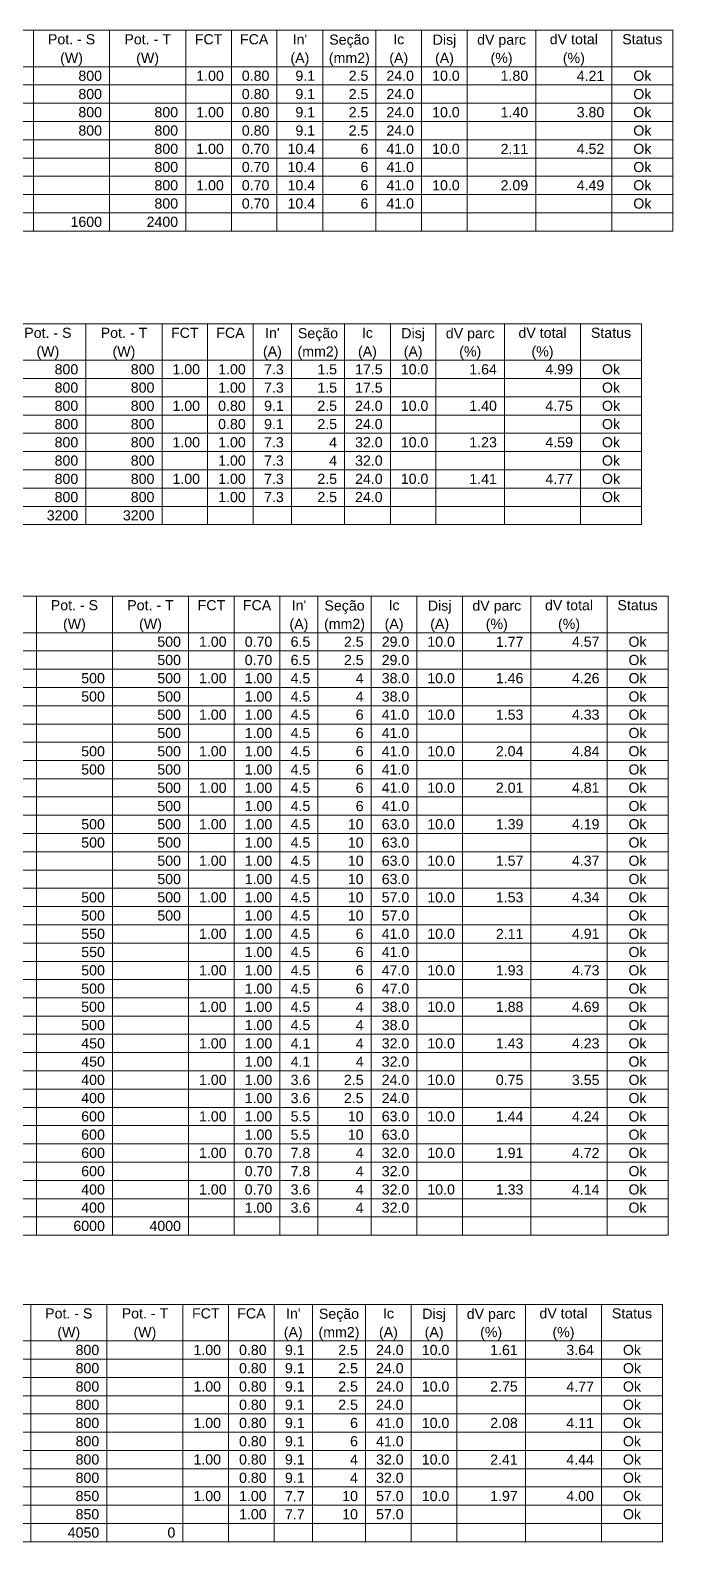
# Model space of a CAD drawing. Header units: millimetres. Extents: x -395 to 1008, y 9 to 692.
# Drawn here: x 75.52 to 82.23, y 52.81 to 68.59 of the extents above; entities that cross this region are included whole.
import ezdxf

# ---------------------------------------------------------------- set-up
doc = ezdxf.new("R2010")
doc.units = ezdxf.units.MM
doc.header["$LTSCALE"] = 0.1
doc.header["$MEASUREMENT"] = 0
doc.layers.add('.40 Interno parede', color=27, linetype='Continuous', lineweight=5)
doc.layers.add('Verde', color=7, linetype='Continuous', true_color=0x136734)
doc.styles.add('Arial', font='arial.ttf')

msp = doc.modelspace()

# ---------------------------------------------------------------- linework, layer by layer
at = {"layer": 'Verde', "color": 106, "lineweight": 9}
for p, q in [((66.344, 68.592), (82.229, 68.592)), ((75.557, 68.592), (75.557, 66.686)), ((76.351, 68.592), (76.351, 66.686)), ((77.145, 68.592), (77.145, 66.686)), ((77.622, 68.592), (77.622, 66.686)), ((78.098, 68.592), (78.098, 66.686)), ((78.575, 68.592), (78.575, 66.686)), ((79.131, 68.592), (79.131, 66.686)), ((79.607, 68.592), (79.607, 66.686)), ((80.084, 68.592), (80.084, 66.686)), ((80.799, 68.592), (80.799, 66.686)), ((81.593, 68.592), (81.593, 66.686)), ((82.229, 68.592), (82.229, 66.686)), ((66.344, 68.211), (82.229, 68.211)), ((66.344, 68.021), (82.229, 68.021)), ((66.344, 67.83), (82.229, 67.83)), ((66.344, 67.639), (82.229, 67.639)), ((66.344, 67.449), (82.229, 67.449)), ((66.344, 67.258), (82.229, 67.258)), ((66.344, 67.068), (82.229, 67.068)), ((66.344, 66.877), (82.229, 66.877)), ((66.344, 66.686), (82.229, 66.686)), ((75.557, 66.496), (75.557, 66.686)), ((76.351, 66.496), (76.351, 66.686)), ((77.145, 66.496), (77.145, 66.686)), ((77.622, 66.496), (77.622, 66.686)), ((78.098, 66.496), (78.098, 66.686)), ((78.575, 66.496), (78.575, 66.686)), ((79.131, 66.496), (79.131, 66.686)), ((79.607, 66.496), (79.607, 66.686)), ((80.084, 66.496), (80.084, 66.686)), ((80.799, 66.496), (80.799, 66.686)), ((81.593, 66.496), (81.593, 66.686)), ((82.229, 66.496), (82.229, 66.686)), ((66.344, 66.496), (82.229, 66.496)), ((66.175, 65.528), (81.902, 65.528)), ((76.104, 65.528), (76.104, 63.621)), ((76.898, 65.528), (76.898, 63.621)), ((77.374, 65.528), (77.374, 63.621)), ((77.851, 65.528), (77.851, 63.621)), ((78.248, 65.528), (78.248, 63.621)), ((78.804, 65.528), (78.804, 63.621)), ((79.281, 65.528), (79.281, 63.621)), ((79.757, 65.528), (79.757, 63.621)), ((80.472, 65.528), (80.472, 63.621)), ((81.266, 65.528), (81.266, 63.621)), ((81.902, 65.528), (81.902, 63.621)), ((66.175, 65.146), (81.902, 65.146)), ((66.175, 64.956), (81.902, 64.956)), ((66.175, 64.765), (81.902, 64.765)), ((66.175, 64.575), (81.902, 64.575)), ((66.175, 64.384), (81.902, 64.384)), ((66.175, 64.193), (81.902, 64.193)), ((66.175, 64.003), (81.902, 64.003)), ((66.175, 63.812), (81.902, 63.812)), ((66.175, 63.621), (81.902, 63.621)), ((76.104, 63.431), (76.104, 63.621)), ((76.898, 63.431), (76.898, 63.621)), ((77.374, 63.431), (77.374, 63.621)), ((77.851, 63.431), (77.851, 63.621)), ((78.248, 63.431), (78.248, 63.621)), ((78.804, 63.431), (78.804, 63.621)), ((79.281, 63.431), (79.281, 63.621)), ((79.757, 63.431), (79.757, 63.621)), ((80.472, 63.431), (80.472, 63.621)), ((81.266, 63.431), (81.266, 63.621)), ((81.902, 63.431), (81.902, 63.621)), ((66.175, 63.431), (81.902, 63.431)), ((66.135, 62.684), (82.179, 62.684)), ((75.587, 62.684), (75.587, 56.203)), ((76.381, 62.684), (76.381, 56.203)), ((77.175, 62.684), (77.175, 56.203)), ((77.652, 62.684), (77.652, 56.203)), ((78.128, 62.684), (78.128, 56.203)), ((78.525, 62.684), (78.525, 56.203)), ((79.081, 62.684), (79.081, 56.203)), ((79.558, 62.684), (79.558, 56.203)), ((80.034, 62.684), (80.034, 56.203)), ((80.749, 62.684), (80.749, 56.203)), ((81.543, 62.684), (81.543, 56.203)), ((82.179, 62.684), (82.179, 56.203)), ((66.135, 62.302), (82.179, 62.302)), ((66.135, 62.112), (82.179, 62.112)), ((66.135, 61.921), (82.179, 61.921)), ((66.135, 61.731), (82.179, 61.731)), ((66.135, 61.54), (82.179, 61.54)), ((66.135, 61.349), (82.179, 61.349)), ((66.135, 61.159), (82.179, 61.159)), ((66.135, 60.968), (82.179, 60.968)), ((66.135, 60.777), (82.179, 60.777)), ((66.135, 60.587), (82.179, 60.587)), ((66.135, 60.396), (82.179, 60.396)), ((66.135, 60.206), (82.179, 60.206)), ((66.135, 60.015), (82.179, 60.015)), ((66.135, 59.824), (82.179, 59.824)), ((66.135, 59.634), (82.179, 59.634)), ((66.135, 59.443), (82.179, 59.443)), ((66.135, 59.253), (82.179, 59.253)), ((66.135, 59.062), (82.179, 59.062)), ((66.135, 58.871), (82.179, 58.871)), ((66.135, 58.681), (82.179, 58.681)), ((66.135, 58.49), (82.179, 58.49)), ((66.135, 58.299), (82.179, 58.299)), ((66.135, 58.109), (82.179, 58.109)), ((66.135, 57.918), (82.179, 57.918)), ((66.135, 57.728), (82.179, 57.728)), ((66.135, 57.537), (82.179, 57.537)), ((66.135, 57.346), (82.179, 57.346)), ((66.135, 57.156), (82.179, 57.156)), ((66.135, 56.965), (82.179, 56.965)), ((66.135, 56.774), (82.179, 56.774)), ((66.135, 56.584), (82.179, 56.584)), ((66.135, 56.393), (82.179, 56.393)), ((66.135, 56.203), (82.179, 56.203)), ((75.587, 56.012), (75.587, 56.203)), ((76.381, 56.012), (76.381, 56.203)), ((77.175, 56.012), (77.175, 56.203)), ((77.652, 56.012), (77.652, 56.203)), ((78.128, 56.012), (78.128, 56.203)), ((78.525, 56.012), (78.525, 56.203)), ((79.081, 56.012), (79.081, 56.203)), ((79.558, 56.012), (79.558, 56.203)), ((80.034, 56.012), (80.034, 56.203)), ((80.749, 56.012), (80.749, 56.203)), ((81.543, 56.012), (81.543, 56.203)), ((82.179, 56.012), (82.179, 56.203)), ((66.135, 56.012), (82.179, 56.012)), ((66.235, 55.289), (82.12, 55.289)), ((75.528, 55.289), (75.528, 53.001)), ((76.322, 55.289), (76.322, 53.001)), ((77.116, 55.289), (77.116, 53.001)), ((77.593, 55.289), (77.593, 53.001)), ((78.07, 55.289), (78.07, 53.001)), ((78.467, 55.289), (78.467, 53.001)), ((79.023, 55.289), (79.023, 53.001)), ((79.499, 55.289), (79.499, 53.001)), ((79.976, 55.289), (79.976, 53.001)), ((80.691, 55.289), (80.691, 53.001)), ((81.485, 55.289), (81.485, 53.001)), ((82.12, 55.289), (82.12, 53.001)), ((66.235, 54.908), (82.12, 54.908)), ((66.235, 54.717), (82.12, 54.717)), ((66.235, 54.526), (82.12, 54.526)), ((66.235, 54.336), (82.12, 54.336)), ((66.235, 54.145), (82.12, 54.145)), ((66.235, 53.955), (82.12, 53.955)), ((66.235, 53.764), (82.12, 53.764)), ((66.235, 53.573), (82.12, 53.573)), ((66.235, 53.383), (82.12, 53.383)), ((66.235, 53.192), (82.12, 53.192)), ((66.235, 53.001), (82.12, 53.001)), ((75.528, 52.811), (75.528, 53.001)), ((76.322, 52.811), (76.322, 53.001)), ((77.116, 52.811), (77.116, 53.001)), ((77.593, 52.811), (77.593, 53.001)), ((78.07, 52.811), (78.07, 53.001)), ((78.467, 52.811), (78.467, 53.001)), ((79.023, 52.811), (79.023, 53.001)), ((79.499, 52.811), (79.499, 53.001)), ((79.976, 52.811), (79.976, 53.001)), ((80.691, 52.811), (80.691, 53.001)), ((81.485, 52.811), (81.485, 53.001)), ((82.12, 52.811), (82.12, 53.001)), ((66.235, 52.811), (82.12, 52.811))]:
    msp.add_line(p, q, dxfattribs=at)

# ---------------------------------------------------------------- texts
at = {"layer": '.40 Interno parede', "color": 27, "line_spacing_factor": 0.9, "style": 'Arial'}
for s, insert, char_height, width, attachment_point in [('Pot. - S', (75.954, 68.444), 0.1059, 0.967, 8), ('Pot. - T', (76.748, 68.444), 0.1059, 0.95071, 8), ('FCT', (77.384, 68.444), 0.1059, 0.56372, 8), ('FCA', (77.86, 68.444), 0.1059, 0.58, 8), ("In'", (78.337, 68.444), 0.1059, 0.29722, 8), ('Seção', (78.853, 68.409), 0.1059, 0.82228, 8), ('Ic', (79.369, 68.444), 0.1059, 0.22557, 8), ('Disj', (79.846, 68.409), 0.1059, 0.48329, 8), ('dV parc', (80.442, 68.409), 0.1059, 0.99942, 8), ('dV total', (81.196, 68.444), 0.1059, 0.98342, 8), ('Status', (81.911, 68.444), 0.1059, 0.82214, 8), ('(W)', (75.954, 68.219), 0.1059, 0.46686, 8), ('(W)', (76.748, 68.219), 0.1059, 0.46686, 8), ('(A)', (78.337, 68.219), 0.1059, 0.38657, 8), ('(mm2)', (78.853, 68.219), 0.1059, 0.83757, 8), ('(A)', (79.369, 68.219), 0.1059, 0.38657, 8), ('(A)', (79.846, 68.219), 0.1059, 0.38657, 8), ('(%)', (80.442, 68.219), 0.1059, 0.451, 8), ('(%)', (81.196, 68.219), 0.1059, 0.451, 8), ('800', (76.272, 68.063), 0.1059, 0.48385, 9), ('1.00', (77.543, 68.063), 0.1059, 0.56442, 9), ('0.80', (78.019, 68.063), 0.1059, 0.56442, 9), ('9.1', (78.496, 68.063), 0.1059, 0.40314, 9), ('2.5', (79.052, 68.063), 0.1059, 0.40314, 9), ('24.0', (79.528, 68.063), 0.1059, 0.56442, 9), ('10.0', (80.005, 68.063), 0.1059, 0.56442, 9), ('1.80', (80.72, 68.063), 0.1059, 0.56442, 9), ('4.21', (81.514, 68.063), 0.1059, 0.56442, 9), ('Ok', (81.911, 68.063), 0.1059, 0.37057, 8), ('800', (76.272, 67.872), 0.1059, 0.48385, 9), ('0.80', (78.019, 67.872), 0.1059, 0.56442, 9), ('9.1', (78.496, 67.872), 0.1059, 0.40314, 9), ('2.5', (79.052, 67.872), 0.1059, 0.40314, 9), ('24.0', (79.528, 67.872), 0.1059, 0.56442, 9), ('Ok', (81.911, 67.872), 0.1059, 0.37057, 8), ('800', (76.272, 67.682), 0.1059, 0.48385, 9), ('800', (77.066, 67.682), 0.1059, 0.48385, 9), ('1.00', (77.543, 67.682), 0.1059, 0.56442, 9), ('0.80', (78.019, 67.682), 0.1059, 0.56442, 9), ('9.1', (78.496, 67.682), 0.1059, 0.40314, 9), ('2.5', (79.052, 67.682), 0.1059, 0.40314, 9), ('24.0', (79.528, 67.682), 0.1059, 0.56442, 9), ('10.0', (80.005, 67.682), 0.1059, 0.56442, 9), ('1.40', (80.72, 67.682), 0.1059, 0.56442, 9), ('3.80', (81.514, 67.682), 0.1059, 0.56442, 9), ('Ok', (81.911, 67.682), 0.1059, 0.37057, 8), ('800', (76.272, 67.491), 0.1059, 0.48385, 9), ('800', (77.066, 67.491), 0.1059, 0.48385, 9), ('0.80', (78.019, 67.491), 0.1059, 0.56442, 9), ('9.1', (78.496, 67.491), 0.1059, 0.40314, 9), ('2.5', (79.052, 67.491), 0.1059, 0.40314, 9), ('24.0', (79.528, 67.491), 0.1059, 0.56442, 9), ('Ok', (81.911, 67.491), 0.1059, 0.37057, 8), ('800', (77.066, 67.3), 0.1059, 0.48385, 9), ('1.00', (77.543, 67.3), 0.1059, 0.56442, 9), ('0.70', (78.019, 67.3), 0.1059, 0.56442, 9), ('10.4', (78.496, 67.3), 0.1059, 0.56442, 9), ('6', (79.052, 67.3), 0.106, 0.16128, 9), ('41.0', (79.528, 67.3), 0.1059, 0.56442, 9), ('10.0', (80.005, 67.3), 0.1059, 0.56442, 9), ('2.11', (80.72, 67.3), 0.1059, 0.56442, 9), ('4.52', (81.514, 67.3), 0.1059, 0.56442, 9), ('Ok', (81.911, 67.3), 0.1059, 0.37057, 8), ('800', (77.066, 67.11), 0.1059, 0.48385, 9), ('0.70', (78.019, 67.11), 0.1059, 0.56442, 9), ('10.4', (78.496, 67.11), 0.1059, 0.56442, 9), ('6', (79.052, 67.11), 0.106, 0.16128, 9), ('41.0', (79.528, 67.11), 0.1059, 0.56442, 9), ('Ok', (81.911, 67.11), 0.1059, 0.37057, 8), ('800', (77.066, 66.919), 0.1059, 0.48385, 9), ('1.00', (77.543, 66.919), 0.1059, 0.56442, 9), ('0.70', (78.019, 66.919), 0.1059, 0.56442, 9), ('10.4', (78.496, 66.919), 0.1059, 0.56442, 9), ('6', (79.052, 66.919), 0.106, 0.16128, 9), ('41.0', (79.528, 66.919), 0.1059, 0.56442, 9), ('10.0', (80.005, 66.919), 0.1059, 0.56442, 9), ('2.09', (80.72, 66.919), 0.1059, 0.56442, 9), ('4.49', (81.514, 66.919), 0.1059, 0.56442, 9), ('Ok', (81.911, 66.919), 0.1059, 0.37057, 8), ('800', (77.066, 66.729), 0.1059, 0.48385, 9), ('0.70', (78.019, 66.729), 0.1059, 0.56442, 9), ('10.4', (78.496, 66.729), 0.1059, 0.56442, 9), ('6', (79.052, 66.729), 0.106, 0.16128, 9), ('41.0', (79.528, 66.729), 0.1059, 0.56442, 9), ('Ok', (81.911, 66.729), 0.1059, 0.37057, 8), ('1600', (76.272, 66.538), 0.1059, 0.64514, 9), ('2400', (77.066, 66.538), 0.1059, 0.64514, 9), ('Pot. - S', (75.707, 65.379), 0.1059, 0.967, 8), ('Pot. - T', (76.501, 65.379), 0.1059, 0.95071, 8), ('FCT', (77.136, 65.379), 0.1059, 0.56372, 8), ('FCA', (77.613, 65.379), 0.1059, 0.58, 8), ("In'", (78.05, 65.379), 0.1059, 0.29722, 8), ('Seção', (78.526, 65.344), 0.1059, 0.82228, 8), ('Ic', (79.042, 65.379), 0.1059, 0.22557, 8), ('Disj', (79.519, 65.344), 0.1059, 0.48329, 8), ('dV parc', (80.115, 65.344), 0.1059, 0.99942, 8), ('dV total', (80.869, 65.379), 0.1059, 0.98342, 8), ('Status', (81.584, 65.379), 0.1059, 0.82214, 8), ('(W)', (75.707, 65.154), 0.1059, 0.46686, 8), ('(W)', (76.501, 65.154), 0.1059, 0.46686, 8), ('(A)', (78.05, 65.154), 0.1059, 0.38657, 8), ('(mm2)', (78.526, 65.154), 0.1059, 0.83757, 8), ('(A)', (79.042, 65.154), 0.1059, 0.38657, 8), ('(A)', (79.519, 65.154), 0.1059, 0.38657, 8), ('(%)', (80.115, 65.154), 0.1059, 0.451, 8), ('(%)', (80.869, 65.154), 0.1059, 0.451, 8), ('800', (76.024, 64.998), 0.1059, 0.48385, 9), ('800', (76.819, 64.998), 0.1059, 0.48385, 9), ('1.00', (77.295, 64.998), 0.1059, 0.56442, 9), ('1.00', (77.772, 64.998), 0.1059, 0.56442, 9), ('7.3', (78.169, 64.998), 0.1059, 0.40314, 9), ('1.5', (78.725, 64.998), 0.1059, 0.40314, 9), ('17.5', (79.201, 64.998), 0.1059, 0.56442, 9), ('10.0', (79.678, 64.998), 0.1059, 0.56442, 9), ('1.64', (80.393, 64.998), 0.1059, 0.56442, 9), ('4.99', (81.187, 64.998), 0.1059, 0.56442, 9), ('Ok', (81.584, 64.998), 0.1059, 0.37057, 8), ('800', (76.024, 64.807), 0.1059, 0.48385, 9), ('800', (76.819, 64.807), 0.1059, 0.48385, 9), ('1.00', (77.772, 64.807), 0.1059, 0.56442, 9), ('7.3', (78.169, 64.807), 0.1059, 0.40314, 9), ('1.5', (78.725, 64.807), 0.1059, 0.40314, 9), ('17.5', (79.201, 64.807), 0.1059, 0.56442, 9), ('Ok', (81.584, 64.807), 0.1059, 0.37057, 8), ('800', (76.024, 64.617), 0.1059, 0.48385, 9), ('800', (76.819, 64.617), 0.1059, 0.48385, 9), ('1.00', (77.295, 64.617), 0.1059, 0.56442, 9), ('0.80', (77.772, 64.617), 0.1059, 0.56442, 9), ('9.1', (78.169, 64.617), 0.1059, 0.40314, 9), ('2.5', (78.725, 64.617), 0.1059, 0.40314, 9), ('24.0', (79.201, 64.617), 0.1059, 0.56442, 9), ('10.0', (79.678, 64.617), 0.1059, 0.56442, 9), ('1.40', (80.393, 64.617), 0.1059, 0.56442, 9), ('4.75', (81.187, 64.617), 0.1059, 0.56442, 9), ('Ok', (81.584, 64.617), 0.1059, 0.37057, 8), ('800', (76.024, 64.426), 0.1059, 0.48385, 9), ('800', (76.819, 64.426), 0.1059, 0.48385, 9), ('0.80', (77.772, 64.426), 0.1059, 0.56442, 9), ('9.1', (78.169, 64.426), 0.1059, 0.40314, 9), ('2.5', (78.725, 64.426), 0.1059, 0.40314, 9), ('24.0', (79.201, 64.426), 0.1059, 0.56442, 9), ('Ok', (81.584, 64.426), 0.1059, 0.37057, 8), ('800', (76.024, 64.236), 0.1059, 0.48385, 9), ('800', (76.819, 64.236), 0.1059, 0.48385, 9), ('1.00', (77.295, 64.236), 0.1059, 0.56442, 9), ('1.00', (77.772, 64.236), 0.1059, 0.56442, 9), ('7.3', (78.169, 64.236), 0.1059, 0.40314, 9), ('4', (78.725, 64.236), 0.106, 0.16128, 9), ('32.0', (79.201, 64.236), 0.1059, 0.56442, 9), ('10.0', (79.678, 64.236), 0.1059, 0.56442, 9), ('1.23', (80.393, 64.236), 0.1059, 0.56442, 9), ('4.59', (81.187, 64.236), 0.1059, 0.56442, 9), ('Ok', (81.584, 64.236), 0.1059, 0.37057, 8), ('800', (76.024, 64.045), 0.1059, 0.48385, 9), ('800', (76.819, 64.045), 0.1059, 0.48385, 9), ('1.00', (77.772, 64.045), 0.1059, 0.56442, 9), ('7.3', (78.169, 64.045), 0.1059, 0.40314, 9), ('4', (78.725, 64.045), 0.106, 0.16128, 9), ('32.0', (79.201, 64.045), 0.1059, 0.56442, 9), ('Ok', (81.584, 64.045), 0.1059, 0.37057, 8), ('800', (76.024, 63.854), 0.1059, 0.48385, 9), ('800', (76.819, 63.854), 0.1059, 0.48385, 9), ('1.00', (77.295, 63.854), 0.1059, 0.56442, 9), ('1.00', (77.772, 63.854), 0.1059, 0.56442, 9), ('7.3', (78.169, 63.854), 0.1059, 0.40314, 9), ('2.5', (78.725, 63.854), 0.1059, 0.40314, 9), ('24.0', (79.201, 63.854), 0.1059, 0.56442, 9), ('10.0', (79.678, 63.854), 0.1059, 0.56442, 9), ('1.41', (80.393, 63.854), 0.1059, 0.56442, 9), ('4.77', (81.187, 63.854), 0.1059, 0.56442, 9), ('Ok', (81.584, 63.854), 0.1059, 0.37057, 8), ('800', (76.024, 63.664), 0.1059, 0.48385, 9), ('800', (76.819, 63.664), 0.1059, 0.48385, 9), ('1.00', (77.772, 63.664), 0.1059, 0.56442, 9), ('7.3', (78.169, 63.664), 0.1059, 0.40314, 9), ('2.5', (78.725, 63.664), 0.1059, 0.40314, 9), ('24.0', (79.201, 63.664), 0.1059, 0.56442, 9), ('Ok', (81.584, 63.664), 0.1059, 0.37057, 8), ('3200', (76.024, 63.473), 0.1059, 0.64514, 9), ('3200', (76.819, 63.473), 0.1059, 0.64514, 9), ('Pot. - S', (75.984, 62.535), 0.1059, 0.967, 8), ('Pot. - T', (76.778, 62.535), 0.1059, 0.95071, 8), ('FCT', (77.414, 62.535), 0.1059, 0.56372, 8), ('FCA', (77.89, 62.535), 0.1059, 0.58, 8), ("In'", (78.327, 62.535), 0.1059, 0.29722, 8), ('Seção', (78.803, 62.5), 0.1059, 0.82228, 8), ('Ic', (79.32, 62.535), 0.1059, 0.22557, 8), ('Disj', (79.796, 62.5), 0.1059, 0.48329, 8), ('dV parc', (80.392, 62.5), 0.1059, 0.99942, 8), ('dV total', (81.146, 62.535), 0.1059, 0.98342, 8), ('Status', (81.861, 62.535), 0.1059, 0.82214, 8), ('(W)', (75.984, 62.31), 0.1059, 0.46686, 8), ('(W)', (76.778, 62.31), 0.1059, 0.46686, 8), ('(A)', (78.327, 62.31), 0.1059, 0.38657, 8), ('(mm2)', (78.803, 62.31), 0.1059, 0.83757, 8), ('(A)', (79.32, 62.31), 0.1059, 0.38657, 8), ('(A)', (79.796, 62.31), 0.1059, 0.38657, 8), ('(%)', (80.392, 62.31), 0.1059, 0.451, 8), ('(%)', (81.146, 62.31), 0.1059, 0.451, 8), ('500', (77.096, 62.154), 0.1059, 0.48385, 9), ('1.00', (77.572, 62.154), 0.1059, 0.56442, 9), ('0.70', (78.049, 62.154), 0.1059, 0.56442, 9), ('6.5', (78.446, 62.154), 0.1059, 0.40314, 9), ('2.5', (79.002, 62.154), 0.1059, 0.40314, 9), ('29.0', (79.479, 62.154), 0.1059, 0.56442, 9), ('10.0', (79.955, 62.154), 0.1059, 0.56442, 9), ('1.77', (80.67, 62.154), 0.1059, 0.56442, 9), ('4.57', (81.464, 62.154), 0.1059, 0.56442, 9), ('Ok', (81.861, 62.154), 0.1059, 0.37057, 8), ('500', (77.096, 61.963), 0.1059, 0.48385, 9), ('0.70', (78.049, 61.963), 0.1059, 0.56442, 9), ('6.5', (78.446, 61.963), 0.1059, 0.40314, 9), ('2.5', (79.002, 61.963), 0.1059, 0.40314, 9), ('29.0', (79.479, 61.963), 0.1059, 0.56442, 9), ('Ok', (81.861, 61.963), 0.1059, 0.37057, 8), ('500', (76.302, 61.773), 0.1059, 0.48385, 9), ('500', (77.096, 61.773), 0.1059, 0.48385, 9), ('1.00', (77.572, 61.773), 0.1059, 0.56442, 9), ('1.00', (78.049, 61.773), 0.1059, 0.56442, 9), ('4.5', (78.446, 61.773), 0.1059, 0.40314, 9), ('4', (79.002, 61.773), 0.106, 0.16128, 9), ('38.0', (79.479, 61.773), 0.1059, 0.56442, 9), ('10.0', (79.955, 61.773), 0.1059, 0.56442, 9), ('1.46', (80.67, 61.773), 0.1059, 0.56442, 9), ('4.26', (81.464, 61.773), 0.1059, 0.56442, 9), ('Ok', (81.861, 61.773), 0.1059, 0.37057, 8), ('500', (76.302, 61.582), 0.1059, 0.48385, 9), ('500', (77.096, 61.582), 0.1059, 0.48385, 9), ('1.00', (78.049, 61.582), 0.1059, 0.56442, 9), ('4.5', (78.446, 61.582), 0.1059, 0.40314, 9), ('4', (79.002, 61.582), 0.106, 0.16128, 9), ('38.0', (79.479, 61.582), 0.1059, 0.56442, 9), ('Ok', (81.861, 61.582), 0.1059, 0.37057, 8), ('500', (77.096, 61.392), 0.1059, 0.48385, 9), ('1.00', (77.572, 61.392), 0.1059, 0.56442, 9), ('1.00', (78.049, 61.392), 0.1059, 0.56442, 9), ('4.5', (78.446, 61.392), 0.1059, 0.40314, 9), ('6', (79.002, 61.392), 0.106, 0.16128, 9), ('41.0', (79.479, 61.392), 0.1059, 0.56442, 9), ('10.0', (79.955, 61.392), 0.1059, 0.56442, 9), ('1.53', (80.67, 61.392), 0.1059, 0.56442, 9), ('4.33', (81.464, 61.392), 0.1059, 0.56442, 9), ('Ok', (81.861, 61.392), 0.1059, 0.37057, 8), ('500', (77.096, 61.201), 0.1059, 0.48385, 9), ('1.00', (78.049, 61.201), 0.1059, 0.56442, 9), ('4.5', (78.446, 61.201), 0.1059, 0.40314, 9), ('6', (79.002, 61.201), 0.106, 0.16128, 9), ('41.0', (79.479, 61.201), 0.1059, 0.56442, 9), ('Ok', (81.861, 61.201), 0.1059, 0.37057, 8), ('500', (76.302, 61.01), 0.1059, 0.48385, 9), ('500', (77.096, 61.01), 0.1059, 0.48385, 9), ('1.00', (77.572, 61.01), 0.1059, 0.56442, 9), ('1.00', (78.049, 61.01), 0.1059, 0.56442, 9), ('4.5', (78.446, 61.01), 0.1059, 0.40314, 9), ('6', (79.002, 61.01), 0.106, 0.16128, 9), ('41.0', (79.479, 61.01), 0.1059, 0.56442, 9), ('10.0', (79.955, 61.01), 0.1059, 0.56442, 9), ('2.04', (80.67, 61.01), 0.1059, 0.56442, 9), ('4.84', (81.464, 61.01), 0.1059, 0.56442, 9), ('Ok', (81.861, 61.01), 0.1059, 0.37057, 8), ('500', (76.302, 60.82), 0.1059, 0.48385, 9), ('500', (77.096, 60.82), 0.1059, 0.48385, 9), ('1.00', (78.049, 60.82), 0.1059, 0.56442, 9), ('4.5', (78.446, 60.82), 0.1059, 0.40314, 9), ('6', (79.002, 60.82), 0.106, 0.16128, 9), ('41.0', (79.479, 60.82), 0.1059, 0.56442, 9), ('Ok', (81.861, 60.82), 0.1059, 0.37057, 8), ('500', (77.096, 60.629), 0.1059, 0.48385, 9), ('1.00', (77.572, 60.629), 0.1059, 0.56442, 9), ('1.00', (78.049, 60.629), 0.1059, 0.56442, 9), ('4.5', (78.446, 60.629), 0.1059, 0.40314, 9), ('6', (79.002, 60.629), 0.106, 0.16128, 9), ('41.0', (79.479, 60.629), 0.1059, 0.56442, 9), ('10.0', (79.955, 60.629), 0.1059, 0.56442, 9), ('2.01', (80.67, 60.629), 0.1059, 0.56442, 9), ('4.81', (81.464, 60.629), 0.1059, 0.56442, 9), ('Ok', (81.861, 60.629), 0.1059, 0.37057, 8), ('500', (77.096, 60.438), 0.1059, 0.48385, 9), ('1.00', (78.049, 60.438), 0.1059, 0.56442, 9), ('4.5', (78.446, 60.438), 0.1059, 0.40314, 9), ('6', (79.002, 60.438), 0.106, 0.16128, 9), ('41.0', (79.479, 60.438), 0.1059, 0.56442, 9), ('Ok', (81.861, 60.438), 0.1059, 0.37057, 8), ('500', (76.302, 60.248), 0.1059, 0.48385, 9), ('500', (77.096, 60.248), 0.1059, 0.48385, 9), ('1.00', (77.572, 60.248), 0.1059, 0.56442, 9), ('1.00', (78.049, 60.248), 0.1059, 0.56442, 9), ('4.5', (78.446, 60.248), 0.1059, 0.40314, 9), ('10', (79.002, 60.248), 0.1059, 0.32257, 9), ('63.0', (79.479, 60.248), 0.1059, 0.56442, 9), ('10.0', (79.955, 60.248), 0.1059, 0.56442, 9), ('1.39', (80.67, 60.248), 0.1059, 0.56442, 9), ('4.19', (81.464, 60.248), 0.1059, 0.56442, 9), ('Ok', (81.861, 60.248), 0.1059, 0.37057, 8), ('500', (76.302, 60.057), 0.1059, 0.48385, 9), ('500', (77.096, 60.057), 0.1059, 0.48385, 9), ('1.00', (78.049, 60.057), 0.1059, 0.56442, 9), ('4.5', (78.446, 60.057), 0.1059, 0.40314, 9), ('10', (79.002, 60.057), 0.1059, 0.32257, 9), ('63.0', (79.479, 60.057), 0.1059, 0.56442, 9), ('Ok', (81.861, 60.057), 0.1059, 0.37057, 8), ('500', (77.096, 59.867), 0.1059, 0.48385, 9), ('1.00', (77.572, 59.867), 0.1059, 0.56442, 9), ('1.00', (78.049, 59.867), 0.1059, 0.56442, 9), ('4.5', (78.446, 59.867), 0.1059, 0.40314, 9), ('10', (79.002, 59.867), 0.1059, 0.32257, 9), ('63.0', (79.479, 59.867), 0.1059, 0.56442, 9), ('10.0', (79.955, 59.867), 0.1059, 0.56442, 9), ('1.57', (80.67, 59.867), 0.1059, 0.56442, 9), ('4.37', (81.464, 59.867), 0.1059, 0.56442, 9), ('Ok', (81.861, 59.867), 0.1059, 0.37057, 8), ('500', (77.096, 59.676), 0.1059, 0.48385, 9), ('1.00', (78.049, 59.676), 0.1059, 0.56442, 9), ('4.5', (78.446, 59.676), 0.1059, 0.40314, 9), ('10', (79.002, 59.676), 0.1059, 0.32257, 9), ('63.0', (79.479, 59.676), 0.1059, 0.56442, 9), ('Ok', (81.861, 59.676), 0.1059, 0.37057, 8), ('500', (76.302, 59.485), 0.1059, 0.48385, 9), ('500', (77.096, 59.485), 0.1059, 0.48385, 9), ('1.00', (77.572, 59.485), 0.1059, 0.56442, 9), ('1.00', (78.049, 59.485), 0.1059, 0.56442, 9), ('4.5', (78.446, 59.485), 0.1059, 0.40314, 9), ('10', (79.002, 59.485), 0.1059, 0.32257, 9), ('57.0', (79.479, 59.485), 0.1059, 0.56442, 9), ('10.0', (79.955, 59.485), 0.1059, 0.56442, 9), ('1.53', (80.67, 59.485), 0.1059, 0.56442, 9), ('4.34', (81.464, 59.485), 0.1059, 0.56442, 9), ('Ok', (81.861, 59.485), 0.1059, 0.37057, 8), ('500', (76.302, 59.295), 0.1059, 0.48385, 9), ('500', (77.096, 59.295), 0.1059, 0.48385, 9), ('1.00', (78.049, 59.295), 0.1059, 0.56442, 9), ('4.5', (78.446, 59.295), 0.1059, 0.40314, 9), ('10', (79.002, 59.295), 0.1059, 0.32257, 9), ('57.0', (79.479, 59.295), 0.1059, 0.56442, 9), ('Ok', (81.861, 59.295), 0.1059, 0.37057, 8), ('550', (76.302, 59.104), 0.1059, 0.48385, 9), ('1.00', (77.572, 59.104), 0.1059, 0.56442, 9), ('1.00', (78.049, 59.104), 0.1059, 0.56442, 9), ('4.5', (78.446, 59.104), 0.1059, 0.40314, 9), ('6', (79.002, 59.104), 0.106, 0.16128, 9), ('41.0', (79.479, 59.104), 0.1059, 0.56442, 9), ('10.0', (79.955, 59.104), 0.1059, 0.56442, 9), ('2.11', (80.67, 59.104), 0.1059, 0.56442, 9), ('4.91', (81.464, 59.104), 0.1059, 0.56442, 9), ('Ok', (81.861, 59.104), 0.1059, 0.37057, 8), ('Ok', (81.861, 58.914), 0.1059, 0.37057, 8), ('550', (76.302, 58.914), 0.1059, 0.48385, 9), ('1.00', (78.049, 58.914), 0.1059, 0.56442, 9), ('4.5', (78.446, 58.914), 0.1059, 0.40314, 9), ('6', (79.002, 58.914), 0.106, 0.16128, 9), ('41.0', (79.479, 58.914), 0.1059, 0.56442, 9), ('500', (76.302, 58.723), 0.1059, 0.48385, 9), ('1.00', (77.572, 58.723), 0.1059, 0.56442, 9), ('1.00', (78.049, 58.723), 0.1059, 0.56442, 9), ('4.5', (78.446, 58.723), 0.1059, 0.40314, 9), ('6', (79.002, 58.723), 0.106, 0.16128, 9), ('47.0', (79.479, 58.723), 0.1059, 0.56442, 9), ('10.0', (79.955, 58.723), 0.1059, 0.56442, 9), ('1.93', (80.67, 58.723), 0.1059, 0.56442, 9), ('4.73', (81.464, 58.723), 0.1059, 0.56442, 9), ('Ok', (81.861, 58.723), 0.1059, 0.37057, 8), ('500', (76.302, 58.532), 0.1059, 0.48385, 9), ('1.00', (78.049, 58.532), 0.1059, 0.56442, 9), ('4.5', (78.446, 58.532), 0.1059, 0.40314, 9), ('6', (79.002, 58.532), 0.106, 0.16128, 9), ('47.0', (79.479, 58.532), 0.1059, 0.56442, 9), ('Ok', (81.861, 58.532), 0.1059, 0.37057, 8), ('500', (76.302, 58.342), 0.1059, 0.48385, 9), ('1.00', (77.572, 58.342), 0.1059, 0.56442, 9), ('1.00', (78.049, 58.342), 0.1059, 0.56442, 9), ('4.5', (78.446, 58.342), 0.1059, 0.40314, 9), ('4', (79.002, 58.342), 0.106, 0.16128, 9), ('38.0', (79.479, 58.342), 0.1059, 0.56442, 9), ('10.0', (79.955, 58.342), 0.1059, 0.56442, 9), ('1.88', (80.67, 58.342), 0.1059, 0.56442, 9), ('4.69', (81.464, 58.342), 0.1059, 0.56442, 9), ('Ok', (81.861, 58.342), 0.1059, 0.37057, 8), ('500', (76.302, 58.151), 0.1059, 0.48385, 9), ('1.00', (78.049, 58.151), 0.1059, 0.56442, 9), ('4.5', (78.446, 58.151), 0.1059, 0.40314, 9), ('4', (79.002, 58.151), 0.106, 0.16128, 9), ('38.0', (79.479, 58.151), 0.1059, 0.56442, 9), ('Ok', (81.861, 58.151), 0.1059, 0.37057, 8), ('450', (76.302, 57.96), 0.1059, 0.48385, 9), ('1.00', (77.572, 57.96), 0.1059, 0.56442, 9), ('1.00', (78.049, 57.96), 0.1059, 0.56442, 9), ('4.1', (78.446, 57.96), 0.1059, 0.40314, 9), ('4', (79.002, 57.96), 0.106, 0.16128, 9), ('32.0', (79.479, 57.96), 0.1059, 0.56442, 9), ('10.0', (79.955, 57.96), 0.1059, 0.56442, 9), ('1.43', (80.67, 57.96), 0.1059, 0.56442, 9), ('4.23', (81.464, 57.96), 0.1059, 0.56442, 9), ('Ok', (81.861, 57.96), 0.1059, 0.37057, 8), ('450', (76.302, 57.77), 0.1059, 0.48385, 9), ('1.00', (78.049, 57.77), 0.1059, 0.56442, 9), ('4.1', (78.446, 57.77), 0.1059, 0.40314, 9), ('4', (79.002, 57.77), 0.106, 0.16128, 9), ('32.0', (79.479, 57.77), 0.1059, 0.56442, 9), ('Ok', (81.861, 57.77), 0.1059, 0.37057, 8), ('400', (76.302, 57.579), 0.1059, 0.48385, 9), ('1.00', (77.572, 57.579), 0.1059, 0.56442, 9), ('1.00', (78.049, 57.579), 0.1059, 0.56442, 9), ('3.6', (78.446, 57.579), 0.1059, 0.40314, 9), ('2.5', (79.002, 57.579), 0.1059, 0.40314, 9), ('24.0', (79.479, 57.579), 0.1059, 0.56442, 9), ('10.0', (79.955, 57.579), 0.1059, 0.56442, 9), ('0.75', (80.67, 57.579), 0.1059, 0.56442, 9), ('3.55', (81.464, 57.579), 0.1059, 0.56442, 9), ('Ok', (81.861, 57.579), 0.1059, 0.37057, 8), ('400', (76.302, 57.389), 0.1059, 0.48385, 9), ('1.00', (78.049, 57.389), 0.1059, 0.56442, 9), ('3.6', (78.446, 57.389), 0.1059, 0.40314, 9), ('2.5', (79.002, 57.389), 0.1059, 0.40314, 9), ('24.0', (79.479, 57.389), 0.1059, 0.56442, 9), ('Ok', (81.861, 57.389), 0.1059, 0.37057, 8), ('600', (76.302, 57.198), 0.1059, 0.48385, 9), ('1.00', (77.572, 57.198), 0.1059, 0.56442, 9), ('1.00', (78.049, 57.198), 0.1059, 0.56442, 9), ('5.5', (78.446, 57.198), 0.1059, 0.40314, 9), ('10', (79.002, 57.198), 0.1059, 0.32257, 9), ('63.0', (79.479, 57.198), 0.1059, 0.56442, 9), ('10.0', (79.955, 57.198), 0.1059, 0.56442, 9), ('1.44', (80.67, 57.198), 0.1059, 0.56442, 9), ('4.24', (81.464, 57.198), 0.1059, 0.56442, 9), ('Ok', (81.861, 57.198), 0.1059, 0.37057, 8), ('600', (76.302, 57.007), 0.1059, 0.48385, 9), ('1.00', (78.049, 57.007), 0.1059, 0.56442, 9), ('5.5', (78.446, 57.007), 0.1059, 0.40314, 9), ('10', (79.002, 57.007), 0.1059, 0.32257, 9), ('63.0', (79.479, 57.007), 0.1059, 0.56442, 9), ('Ok', (81.861, 57.007), 0.1059, 0.37057, 8), ('600', (76.302, 56.817), 0.1059, 0.48385, 9), ('1.00', (77.572, 56.817), 0.1059, 0.56442, 9), ('0.70', (78.049, 56.817), 0.1059, 0.56442, 9), ('7.8', (78.446, 56.817), 0.1059, 0.40314, 9), ('4', (79.002, 56.817), 0.106, 0.16128, 9), ('32.0', (79.479, 56.817), 0.1059, 0.56442, 9), ('10.0', (79.955, 56.817), 0.1059, 0.56442, 9), ('1.91', (80.67, 56.817), 0.1059, 0.56442, 9), ('4.72', (81.464, 56.817), 0.1059, 0.56442, 9), ('Ok', (81.861, 56.817), 0.1059, 0.37057, 8), ('600', (76.302, 56.626), 0.1059, 0.48385, 9), ('0.70', (78.049, 56.626), 0.1059, 0.56442, 9), ('7.8', (78.446, 56.626), 0.1059, 0.40314, 9), ('4', (79.002, 56.626), 0.106, 0.16128, 9), ('32.0', (79.479, 56.626), 0.1059, 0.56442, 9), ('Ok', (81.861, 56.626), 0.1059, 0.37057, 8), ('400', (76.302, 56.435), 0.1059, 0.48385, 9), ('1.00', (77.572, 56.435), 0.1059, 0.56442, 9), ('0.70', (78.049, 56.435), 0.1059, 0.56442, 9), ('3.6', (78.446, 56.435), 0.1059, 0.40314, 9), ('4', (79.002, 56.435), 0.106, 0.16128, 9), ('32.0', (79.479, 56.435), 0.1059, 0.56442, 9), ('10.0', (79.955, 56.435), 0.1059, 0.56442, 9), ('1.33', (80.67, 56.435), 0.1059, 0.56442, 9), ('4.14', (81.464, 56.435), 0.1059, 0.56442, 9), ('Ok', (81.861, 56.435), 0.1059, 0.37057, 8), ('400', (76.302, 56.245), 0.1059, 0.48385, 9), ('1.00', (78.049, 56.245), 0.1059, 0.56442, 9), ('3.6', (78.446, 56.245), 0.1059, 0.40314, 9), ('4', (79.002, 56.245), 0.106, 0.16128, 9), ('32.0', (79.479, 56.245), 0.1059, 0.56442, 9), ('Ok', (81.861, 56.245), 0.1059, 0.37057, 8), ('6000', (76.302, 56.054), 0.1059, 0.64514, 9), ('4000', (77.096, 56.054), 0.1059, 0.64514, 9), ('Pot. - S', (75.925, 55.141), 0.1059, 0.967, 8), ('Pot. - T', (76.72, 55.141), 0.1059, 0.95071, 8), ('FCT', (77.355, 55.141), 0.1059, 0.56372, 8), ('FCA', (77.832, 55.141), 0.1059, 0.58, 8), ("In'", (78.268, 55.141), 0.1059, 0.29722, 8), ('Seção', (78.745, 55.106), 0.1059, 0.82228, 8), ('Ic', (79.261, 55.141), 0.1059, 0.22557, 8), ('Disj', (79.738, 55.106), 0.1059, 0.48329, 8), ('dV parc', (80.333, 55.106), 0.1059, 0.99942, 8), ('dV total', (81.088, 55.141), 0.1059, 0.98342, 8), ('Status', (81.803, 55.141), 0.1059, 0.82214, 8), ('(W)', (75.925, 54.915), 0.1059, 0.46686, 8), ('(W)', (76.72, 54.915), 0.1059, 0.46686, 8), ('(A)', (78.268, 54.915), 0.1059, 0.38657, 8), ('(mm2)', (78.745, 54.915), 0.1059, 0.83757, 8), ('(A)', (79.261, 54.915), 0.1059, 0.38657, 8), ('(A)', (79.738, 54.915), 0.1059, 0.38657, 8), ('(%)', (80.333, 54.915), 0.1059, 0.451, 8), ('(%)', (81.088, 54.915), 0.1059, 0.451, 8), ('800', (76.243, 54.759), 0.1059, 0.48385, 9), ('1.00', (77.514, 54.759), 0.1059, 0.56442, 9), ('0.80', (77.99, 54.759), 0.1059, 0.56442, 9), ('9.1', (78.387, 54.759), 0.1059, 0.40314, 9), ('2.5', (78.943, 54.759), 0.1059, 0.40314, 9), ('24.0', (79.42, 54.759), 0.1059, 0.56442, 9), ('10.0', (79.897, 54.759), 0.1059, 0.56442, 9), ('1.61', (80.611, 54.759), 0.1059, 0.56442, 9), ('3.64', (81.406, 54.759), 0.1059, 0.56442, 9), ('Ok', (81.803, 54.759), 0.1059, 0.37057, 8), ('800', (76.243, 54.569), 0.1059, 0.48385, 9), ('0.80', (77.99, 54.569), 0.1059, 0.56442, 9), ('9.1', (78.387, 54.569), 0.1059, 0.40314, 9), ('2.5', (78.943, 54.569), 0.1059, 0.40314, 9), ('24.0', (79.42, 54.569), 0.1059, 0.56442, 9), ('Ok', (81.803, 54.569), 0.1059, 0.37057, 8), ('800', (76.243, 54.378), 0.1059, 0.48385, 9), ('1.00', (77.514, 54.378), 0.1059, 0.56442, 9), ('0.80', (77.99, 54.378), 0.1059, 0.56442, 9), ('9.1', (78.387, 54.378), 0.1059, 0.40314, 9), ('2.5', (78.943, 54.378), 0.1059, 0.40314, 9), ('24.0', (79.42, 54.378), 0.1059, 0.56442, 9), ('10.0', (79.897, 54.378), 0.1059, 0.56442, 9), ('2.75', (80.611, 54.378), 0.1059, 0.56442, 9), ('4.77', (81.406, 54.378), 0.1059, 0.56442, 9), ('Ok', (81.803, 54.378), 0.1059, 0.37057, 8), ('800', (76.243, 54.187), 0.1059, 0.48385, 9), ('0.80', (77.99, 54.187), 0.1059, 0.56442, 9), ('9.1', (78.387, 54.187), 0.1059, 0.40314, 9), ('2.5', (78.943, 54.187), 0.1059, 0.40314, 9), ('24.0', (79.42, 54.187), 0.1059, 0.56442, 9), ('Ok', (81.803, 54.187), 0.1059, 0.37057, 8), ('800', (76.243, 53.997), 0.1059, 0.48385, 9), ('1.00', (77.514, 53.997), 0.1059, 0.56442, 9), ('0.80', (77.99, 53.997), 0.1059, 0.56442, 9), ('9.1', (78.387, 53.997), 0.1059, 0.40314, 9), ('6', (78.943, 53.997), 0.106, 0.16128, 9), ('41.0', (79.42, 53.997), 0.1059, 0.56442, 9), ('10.0', (79.897, 53.997), 0.1059, 0.56442, 9), ('2.08', (80.611, 53.997), 0.1059, 0.56442, 9), ('4.11', (81.406, 53.997), 0.1059, 0.56442, 9), ('Ok', (81.803, 53.997), 0.1059, 0.37057, 8), ('800', (76.243, 53.806), 0.1059, 0.48385, 9), ('0.80', (77.99, 53.806), 0.1059, 0.56442, 9), ('9.1', (78.387, 53.806), 0.1059, 0.40314, 9), ('6', (78.943, 53.806), 0.106, 0.16128, 9), ('41.0', (79.42, 53.806), 0.1059, 0.56442, 9), ('Ok', (81.803, 53.806), 0.1059, 0.37057, 8), ('800', (76.243, 53.616), 0.1059, 0.48385, 9), ('1.00', (77.514, 53.616), 0.1059, 0.56442, 9), ('0.80', (77.99, 53.616), 0.1059, 0.56442, 9), ('9.1', (78.387, 53.616), 0.1059, 0.40314, 9), ('4', (78.943, 53.616), 0.106, 0.16128, 9), ('32.0', (79.42, 53.616), 0.1059, 0.56442, 9), ('10.0', (79.897, 53.616), 0.1059, 0.56442, 9), ('2.41', (80.611, 53.616), 0.1059, 0.56442, 9), ('4.44', (81.406, 53.616), 0.1059, 0.56442, 9), ('Ok', (81.803, 53.616), 0.1059, 0.37057, 8), ('800', (76.243, 53.425), 0.1059, 0.48385, 9), ('0.80', (77.99, 53.425), 0.1059, 0.56442, 9), ('9.1', (78.387, 53.425), 0.1059, 0.40314, 9), ('4', (78.943, 53.425), 0.106, 0.16128, 9), ('32.0', (79.42, 53.425), 0.1059, 0.56442, 9), ('Ok', (81.803, 53.425), 0.1059, 0.37057, 8), ('850', (76.243, 53.234), 0.1059, 0.48385, 9), ('1.00', (77.514, 53.234), 0.1059, 0.56442, 9), ('1.00', (77.99, 53.234), 0.1059, 0.56442, 9), ('10', (78.943, 53.234), 0.1059, 0.32257, 9), ('57.0', (79.42, 53.234), 0.1059, 0.56442, 9), ('10.0', (79.897, 53.234), 0.1059, 0.56442, 9), ('1.97', (80.611, 53.234), 0.1059, 0.56442, 9), ('4.00', (81.406, 53.234), 0.1059, 0.56442, 9), ('Ok', (81.803, 53.234), 0.1059, 0.37057, 8), ('7.7', (78.387, 53.234), 0.1059, 0.40314, 9), ('850', (76.243, 53.044), 0.1059, 0.48385, 9), ('1.00', (77.99, 53.044), 0.1059, 0.56442, 9), ('7.7', (78.387, 53.044), 0.1059, 0.40314, 9), ('10', (78.943, 53.044), 0.1059, 0.32257, 9), ('57.0', (79.42, 53.044), 0.1059, 0.56442, 9), ('Ok', (81.803, 53.044), 0.1059, 0.37057, 8), ('4050', (76.243, 52.853), 0.1059, 0.64514, 9), ('0', (77.037, 52.853), 0.106, 0.16128, 9)]:
    msp.add_mtext(s, dxfattribs=dict(at, insert=insert, char_height=char_height, width=width, attachment_point=attachment_point))

doc.saveas('drawing.dxf')
